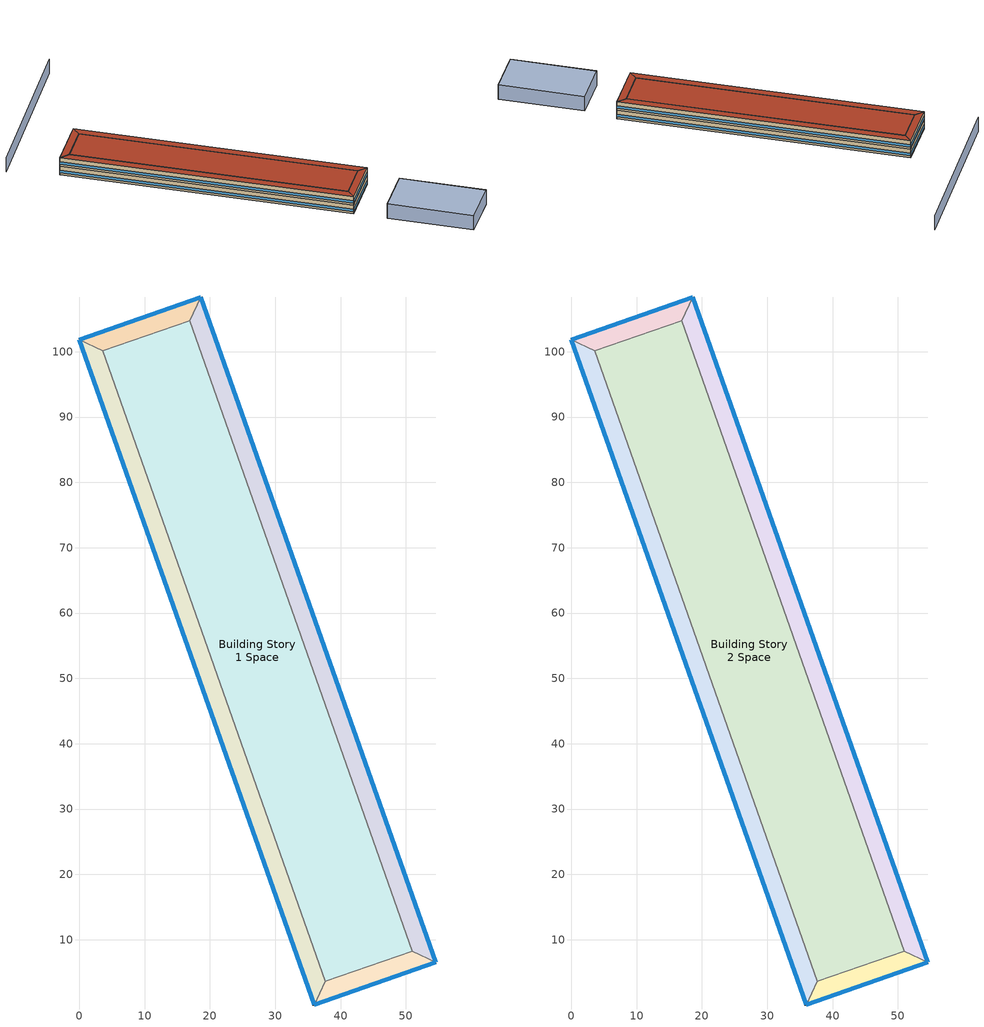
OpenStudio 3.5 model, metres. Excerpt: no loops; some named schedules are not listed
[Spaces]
Building Story 1 Space
 floor ground: 37.68,3.61 3.61,100.12 16.89,104.77 50.97,8.26 z0
 wall adiabatic (Typical Interior Wall): 3.61,100.12 37.68,3.61 50.97,8.26 16.89,104.77 3.61,100.12 z0:3.6
 ceiling adiabatic (Typical Interior Floor): 50.97,8.26 16.89,104.77 3.61,100.12 37.68,3.61 z3.6
Building Story 1 Space 1
 floor ground: 35.95,0 0,101.85 3.61,100.12 37.68,3.61 z0
 wall outside: 0,101.85 35.95,0 z0:3.6
 wall adiabatic (Typical Interior Wall): 35.95,0 37.68,3.61 3.61,100.12 0,101.85 z0:3.6
 window: 0.01,101.83 35.94,0.02 z0.76:1.84
 ceiling adiabatic (Typical Interior Ceiling): 37.68,3.61 3.61,100.12 0,101.85 35.95,0 z3.6
Building Story 1 Space 2
 floor ground: 0,101.85 18.62,108.38 16.89,104.77 3.61,100.12 z0
 wall outside: 18.62,108.38 0,101.85 z0:3.6
 wall adiabatic (Typical Interior Wall): 0,101.85 3.61,100.12 16.89,104.77 18.62,108.38 z0:3.6
 window: 18.6,108.37 0.02,101.86 z0.76:1.84
 ceiling adiabatic (Typical Interior Ceiling): 3.61,100.12 16.89,104.77 18.62,108.38 0,101.85 z3.6
Building Story 1 Space 3
 floor ground: 18.62,108.38 54.57,6.53 50.97,8.26 16.89,104.77 z0
 wall outside: 54.57,6.53 18.62,108.38 z0:3.6
 wall adiabatic (Typical Interior Wall): 18.62,108.38 16.89,104.77 50.97,8.26 54.57,6.53 z0:3.6
 window: 54.57,6.55 18.63,108.35 z0.76:1.84
 ceiling adiabatic (Typical Interior Ceiling): 16.89,104.77 50.97,8.26 54.57,6.53 18.62,108.38 z3.6
Building Story 1 Space 4
 floor ground: 54.57,6.53 35.95,0 37.68,3.61 50.97,8.26 z0
 wall outside: 35.95,0 54.57,6.53 z0:3.6
 wall adiabatic (Typical Interior Wall): 54.57,6.53 50.97,8.26 37.68,3.61 35.95,0 z0:3.6
 window: 35.98,0.01 54.55,6.52 z0.76:1.84
 ceiling adiabatic (Typical Interior Ceiling): 50.97,8.26 37.68,3.61 35.95,0 54.57,6.53 z3.6
Building Story 2 Space
 floor adiabatic (Typical Interior Floor): 37.68,3.61 3.61,100.12 16.89,104.77 50.97,8.26 z3.6
 wall adiabatic (Typical Interior Wall): 3.61,100.12 37.68,3.61 50.97,8.26 16.89,104.77 3.61,100.12 z3.6:7.2
 roof outside: 50.97,8.26 16.89,104.77 3.61,100.12 37.68,3.61 z7.2
Building Story 2 Space 1
 floor adiabatic (Typical Interior Ceiling): 35.95,0 0,101.85 3.61,100.12 37.68,3.61 z3.6
 wall outside: 0,101.85 35.95,0 z3.6:7.2
 wall adiabatic (Typical Interior Wall): 35.95,0 37.68,3.61 3.61,100.12 0,101.85 z3.6:7.2
 window: 0.01,101.83 35.94,0.02 z4.36:5.44
 roof outside: 37.68,3.61 3.61,100.12 0,101.85 35.95,0 z7.2
Building Story 2 Space 2
 floor adiabatic (Typical Interior Ceiling): 0,101.85 18.62,108.38 16.89,104.77 3.61,100.12 z3.6
 wall outside: 18.62,108.38 0,101.85 z3.6:7.2
 wall adiabatic (Typical Interior Wall): 0,101.85 3.61,100.12 16.89,104.77 18.62,108.38 z3.6:7.2
 window: 18.6,108.37 0.02,101.86 z4.36:5.44
 roof outside: 3.61,100.12 16.89,104.77 18.62,108.38 0,101.85 z7.2
Building Story 2 Space 3
 floor adiabatic (Typical Interior Ceiling): 18.62,108.38 54.57,6.53 50.97,8.26 16.89,104.77 z3.6
 wall outside: 54.57,6.53 18.62,108.38 z3.6:7.2
 wall adiabatic (Typical Interior Wall): 18.62,108.38 16.89,104.77 50.97,8.26 54.57,6.53 z3.6:7.2
 window: 54.57,6.55 18.63,108.35 z4.36:5.44
 roof outside: 16.89,104.77 50.97,8.26 54.57,6.53 18.62,108.38 z7.2
Building Story 2 Space 4
 floor adiabatic (Typical Interior Ceiling): 54.57,6.53 35.95,0 37.68,3.61 50.97,8.26 z3.6
 wall outside: 35.95,0 54.57,6.53 z3.6:7.2
 wall adiabatic (Typical Interior Wall): 54.57,6.53 50.97,8.26 37.68,3.61 35.95,0 z3.6:7.2
 window: 35.98,0.01 54.55,6.52 z4.36:5.44
 roof outside: 50.97,8.26 37.68,3.61 35.95,0 54.57,6.53 z7.2
shading: -8.92,118.97 53.82,141.47 / 39.96,-11.49 50.35,-41.68 / 50.35,-41.68 66.95,-36.01 / 66.95,-36.01 56.56,-5.82 / 56.56,-5.82 39.96,-11.49 z0:6; 66.95,-36.01 56.56,-5.82 39.96,-11.49 50.35,-41.68 z6; 50.35,-41.68 39.96,-11.49 56.56,-5.82 66.95,-36.01 z0
[Site]
Buffalo Niagara Intl Ap_NY_USA: Latitude {deg}=42.8194; Longitude {deg}=-78.8525; Time Zone {hr}=-5; Elevation {m}=53.6448; Terrain=City
[Site:WaterMainsTemperature]
Calculation Method=Correlation; Annual Average Outdoor Air Temperature {C}=8.96667; Maximum Difference In Monthly Average Outdoor Air Temperatures {deltaC}=26.2
[SizingPeriod:DesignDay] Barometric Pressure {Pa}=98769; Rain Indicator=No; Snow Indicator=No; Day of Month=21; Daylight Saving Time Indicator=No; Humidity Condition Type=Wetbulb; Dry-Bulb Temperature Range Modifier Type=DefaultMultipliers
Name | Maximum Dry-Bulb Temperature {C} | Daily Dry-Bulb Temperature Range {deltaC} | Wind Speed {m/s} | Wind Direction {deg} | Month | Day Type | Wetbulb or DewPoint at Maximum Dry-Bulb {C} | Solar Model Indicator | ASHRAE Clear Sky Optical Depth for Beam Irradiance | ASHRAE Clear Sky Optical Depth for Diffuse Irradiance | Sky Clearness
Buffalo Niagara Intl Ap Ann Clg .4% Condns DB=>MWB 1 | 30.3 | 9.3 | 5.7 | 240 | 7 | SummerDesignDay | 21.8 | ASHRAETau | 0.462 | 2.001
Buffalo Niagara Intl Ap Ann Clg .4% Condns WB=>MDB 1 | 27.8 | 9.3 | 5.7 | 240 | 7 | SummerDesignDay | 23.8 | ASHRAETau | 0.462 | 2.001
Buffalo Niagara Intl Ap Ann Htg 99.6% Condns DB 1 | -16.3 | 0 | 5.1 | 270 | 1 | WinterDesignDay | -16.3 | ASHRAEClearSky |  |  | 0
[ClimateZones]
Climate Zone Institution Name 1=ASHRAE; Climate Zone Document Name 1=ANSI/ASHRAE Standard 169; Climate Zone Document Year 1=2006; Climate Zone Value 1=6A
[Site:GroundTemperature:FCfactorMethod]
January Ground Temperature {C}=7.4; February Ground Temperature {C}=-0; March Ground Temperature {C}=-7.6; April Ground Temperature {C}=-12.6; May Ground Temperature {C}=-7.7; June Ground Temperature {C}=0.3; July Ground Temperature {C}=7; August Ground Temperature {C}=14.2; September Ground Temperature {C}=19.2; October Ground Temperature {C}=20.9; November Ground Temperature {C}=20; December Ground Temperature {C}=15.4
[Building]
restaurant_1: Nominal Floor to Floor Height {m}=3.6; Default Construction Set=Res 90.1-2013 - FullSrvRest - ASHRAE 169-2013-6A; Standards Number of Stories=2; Standards Number of Above Ground Stories=2; Standards Building Type=FullServiceRestaurant
[DefaultConstructionSet]
Res 90.1-2013 - FullSrvRest - ASHRAE 169-2013-6A: Default Exterior Surface Constructions=Default Surface Constructions 1; Default Interior Surface Constructions=Default Surface Constructions 2; Default Ground Contact Surface Constructions=Default Surface Constructions 3; Default Exterior SubSurface Constructions=Default Sub Surface Constructions 1; Default Interior SubSurface Constructions=Default Sub Surface Constructions 2; Interior Partition Construction=Typical Interior Partition
[DefaultSurfaceConstructions]
Name | Floor Construction | Wall Construction | Roof Ceiling Construction
Default Surface Constructions 1 | Typical Insulated Exterior Mass Floor R-19.61 | Typical Insulated Steel Framed Exterior Wall R-20.41 | Typical Wood Joist Attic Floor R-47.62
Default Surface Constructions 2 | Typical Interior Floor | Typical Interior Wall | Typical Interior Ceiling
Default Surface Constructions 3 | Typical Insulated Carpeted 8in Slab Floor | Typical Insulated Basement Mass Wall
[Construction]
Typical Insulated Exterior Mass Floor R-19.61: Typical Insulation R-17.04, 4 in. Normalweight Concrete Floor, Typical Carpet Pad
Typical Insulated Steel Framed Exterior Wall R-20.41: 25mm Stucco, 5/8 in. Gypsum Board, Typical Insulation R-18.23, 5/8 in. Gypsum Board
Typical Wood Joist Attic Floor R-47.62: 5/8 in. Gypsum Board, Typical Insulation R-45.98
Typical Interior Floor: 100mm Normalweight concrete floor, CP02 CARPET PAD
Typical Interior Wall: G01 13mm gypsum board, G01 13mm gypsum board
Typical Interior Ceiling: CP02 CARPET PAD, 100mm Normalweight concrete floor
Typical Insulated Carpeted 8in Slab Floor: 8 in. Normalweight Concrete Floor, Typical Carpet Pad
Typical Insulated Basement Mass Wall: 8 in. Concrete Block Basement Wall
U 0.48 SHGC 0.40 Dbl Ref-D Clr 6mm/13mm: REF D CLEAR 6MM, AIR 13MM, CLEAR 6MM
Typical Insulated Metal Door R-2.0: F08 Metal surface, Typical Insulation R-1.15
U 0.44 SHGC 0.26 Dbl Ref-B-H Clr 6mm/13mm Air: REF B CLEAR HI 6MM, AIR 13MM, CLEAR 6MM
Typical Overhead Door R-2.0: Typical Insulation R-1.15 1
Window_U_0.50_SHGC_0.40_Skylight_Frame_Width_0.430_in: Glass_2052_LayerAvg, Gap_1_W_0_0038, Glass_2027F_LayerAvg
Typical Interior Window: Clear 3mm
Typical Interior Door; Typical Interior Partition: G05 25mm wood
InteriorFurnishings 1: Std Wood 6inch 1
InteriorFurnishings 2: Std Wood 6inch 2
[Material:NoMass] Roughness=Smooth; Thermal Absorptance=0.9; Solar Absorptance=0.7
Name | Thermal Resistance {m2-K/W} | Visible Absorptance
Typical Insulation R-17.04 | 3.00072 | 0.7
Typical Carpet Pad; CP02 CARPET PAD | 0.21648 | 0.8
Typical Insulation R-18.23 | 3.21036 | 0.7
Typical Insulation R-45.98 | 8.09839 | 0.7
Typical Insulation R-1.15 | 0.202509 | 0.7
Typical Insulation R-1.15 1 | 0.202527 | 0.7
[Material] Thermal Absorptance=0.9
Name | Roughness | Thickness {m} | Conductivity {W/m-K} | Density {kg/m3} | Specific Heat {J/kg-K} | Solar Absorptance | Visible Absorptance
4 in. Normalweight Concrete Floor | MediumRough | 0.1016 | 2.31 | 2322 | 832 | 0.7 | 0.7
25mm Stucco | Smooth | 0.0254 | 0.72 | 1856 | 840 | 0.7 | 0.7
5/8 in. Gypsum Board | MediumSmooth | 0.0159 | 0.16 | 800 | 1090 | 0.7 | 0.7
100mm Normalweight concrete floor | MediumRough | 0.1016 | 2.31045 | 2322 | 832.557 | 0.7 | 0.7
G01 13mm gypsum board | Smooth | 0.0127 | 0.160031 | 800.001 | 1090.73 | 0.7 | 0.5
8 in. Normalweight Concrete Floor | MediumRough | 0.2032 | 2.31 | 2322 | 832 | 0.7 | 0.7
8 in. Concrete Block Basement Wall | MediumRough | 0.2032 | 1.326 | 1842 | 912 | 0.7 | 0.7
F08 Metal surface | Smooth | 0.0008 | 45.28 | 7824 | 500 | 0.7 | 0.7
G05 25mm wood | MediumSmooth | 0.0254 | 0.15 | 608 | 1630 | 0.5 | 0.5
Std Wood 6inch 1; Std Wood 6inch 2 | MediumSmooth | 0.15 | 0.12 | 540 | 1210 | 0.7 | 0.7
[DefaultSubSurfaceConstructions]
Name | Fixed Window Construction | Operable Window Construction | Door Construction | Glass Door Construction | Overhead Door Construction | Skylight Construction | Tubular Daylight Dome Construction | Tubular Daylight Diffuser Construction
Default Sub Surface Constructions 1 | U 0.48 SHGC 0.40 Dbl Ref-D Clr 6mm/13mm | U 0.48 SHGC 0.40 Dbl Ref-D Clr 6mm/13mm | Typical Insulated Metal Door R-2.0 | U 0.44 SHGC 0.26 Dbl Ref-B-H Clr 6mm/13mm Air | Typical Overhead Door R-2.0 | Window_U_0.50_SHGC_0.40_Skylight_Frame_Width_0.430_in | Typical Interior Window | Typical Interior Window
Default Sub Surface Constructions 2 | Typical Interior Window | Typical Interior Window | Typical Interior Door
[WindowMaterial:Glazing] Optical Data Type=SpectralAverage; Infrared Transmittance at Normal Incidence=0; Dirt Correction Factor for Solar and Visible Transmittance=1; Solar Diffusing=No
Name | Thickness {m} | Solar Transmittance at Normal Incidence | Front Side Solar Reflectance at Normal Incidence | Back Side Solar Reflectance at Normal Incidence | Visible Transmittance at Normal Incidence | Front Side Visible Reflectance at Normal Incidence | Back Side Visible Reflectance at Normal Incidence | Front Side Infrared Hemispherical Emissivity | Back Side Infrared Hemispherical Emissivity | Conductivity {W/m-K}
REF D CLEAR 6MM | 0.006 | 0.429 | 0.308 | 0.379 | 0.334 | 0.453 | 0.505 | 0.84 | 0.82 | 0.9
CLEAR 6MM | 0.006 | 0.775 | 0.071 | 0.071 | 0.881 | 0.08 | 0.08 | 0.84 | 0.84 | 0.9
REF B CLEAR HI 6MM | 0.006 | 0.24 | 0.16 | 0.32 | 0.3 | 0.16 | 0.29 | 0.84 | 0.6 | 0.9
Glass_2052_LayerAvg | 0.00837 | 0.507767 | 0.054228 | 0.0544931 | 0.586833 | 0.05805 | 0.058397 | 0.84 | 0.84 | 1
Glass_2027F_LayerAvg | 0.004 | 0.369744 | 0.470069 | 0.340935 | 0.765222 | 0.0546 | 0.073741 | 0.03675 | 0.84 | 1
Clear 3mm | 0.003 | 0.837 | 0.075 | 0.075 | 0.898 | 0.081 | 0.081 | 0.84 | 0.84 | 0.9
[WindowMaterial:Gas] Gas Type=Air
Name | Thickness {m}
AIR 13MM | 0.0127
Gap_1_W_0_0038 | 0.0038
[People:Definition] Number of People Calculation Method=People/Area; Fraction Radiant=0.3; Enable ASHRAE 55 Comfort Warnings=Yes; Mean Radiant Temperature Calculation Type=ZoneAveraged; Thermal Comfort Model Type 1=Fanger
Name | People per Space Floor Area {person/m2}
FullServiceRestaurant Dining People Definition | 0.753474
FullServiceRestaurant Kitchen People Definition | 0.0538196
[Lights:Definition] Design Level Calculation Method=Watts/Area; Fraction Radiant=0.7; Fraction Visible=0.2; Return Air Fraction=0
Name | Watts per Space Floor Area {W/m2}
FullServiceRestaurant Dining Lights Definition | 9.57988
FullServiceRestaurant Kitchen Lights Definition | 13.0243
[ElectricEquipment:Definition] Design Level Calculation Method=Watts/Area
Name | Watts per Space Floor Area {W/m2} | Fraction Latent | Fraction Radiant | Fraction Lost
FullServiceRestaurant Dining Elec Equip Definition | 64.9279 | 0.25 | 0.3 | 0
FullServiceRestaurant Kitchen Elec Equip Definition | 403.97 | 0.25 | 0.3 | 0.2
Elevator Lights 1 - pre-normalized value was 32 W. | 0.0151693 |  | 0.5
Elevator Fan 1 - pre-normalized value was 31 W. | 0.0145171 |  | 0.5
Elevator Lift Motor 1 - pre-normalized value was 16055 W. | 7.52873 | 0 | 0 | 1
[DesignSpecification:OutdoorAir] Outdoor Air Method=Sum; Outdoor Air Flow per Person {m3/s-person}=0.00353961; Outdoor Air Flow per Floor Area {m3/s-m2}=0.0009144
Blended OA; Blended OA 1
[DefaultScheduleSet]
Story Ground Blended Space Type Schedule Set; Story Top Blended Space Type Schedule Set
[GasEquipment:Definition]
FullServiceRestaurant Kitchen Gas Equip Definition: Design Level Calculation Method=Watts/Area; Watts per Space Floor Area {W/m2}=649.246; Fraction Latent=0.1; Fraction Radiant=0.2; Fraction Lost=0.7
[SpaceInfiltration:DesignFlowRate] Schedule=Always On Discrete; Design Flow Rate Calculation Method=Flow/ExteriorArea; Constant Term Coefficient=0; Temperature Term Coefficient=0; Velocity Term Coefficient=0.224; Velocity Squared Term Coefficient=0
Name | Space or SpaceType | Flow per Exterior Surface Area {m3/s-m2}
FullServiceRestaurant Dining A  - Story Ground Infiltration; FullServiceRestaurant Dining C  - Story Ground Infiltration | Story Ground Blended Space Type | 5.06057e-05
FullServiceRestaurant Dining A  - Story Top Infiltration; FullServiceRestaurant Dining B end_a - Story Top Infiltration; FullServiceRestaurant Dining B end_b - Story Top Infiltration; FullServiceRestaurant Dining C  - Story Top Infiltration | Story Top Blended Space Type | 2.38526e-05
FullServiceRestaurant Dining A end_a - Story Top Infiltration; FullServiceRestaurant Dining A end_b - Story Top Infiltration; FullServiceRestaurant Dining C end_a - Story Top Infiltration; FullServiceRestaurant Dining C end_b - Story Top Infiltration | Story Top Blended Space Type | 5.88925e-06
FullServiceRestaurant Dining A end_b - Story Ground Infiltration; FullServiceRestaurant Dining C end_b - Story Ground Infiltration; FullServiceRestaurant Kitchen A end_a - Story Ground Infiltration; FullServiceRestaurant Kitchen C end_a - Story Ground Infiltration | Story Ground Blended Space Type | 2.81956e-05
FullServiceRestaurant Dining B end_b - Story Ground Infiltration; FullServiceRestaurant Kitchen B end_a - Story Ground Infiltration | Story Ground Blended Space Type | 0.000114198
FullServiceRestaurant Kitchen A  - Story Ground Infiltration; FullServiceRestaurant Kitchen C  - Story Ground Infiltration | Story Ground Blended Space Type | 6.3592e-05
[ElectricEquipment]
Name | Electric Equipment Definition | Space or SpaceType | Schedule | Multiplier
4 Elevator Lift Motors | Elevator Lift Motor 1 - pre-normalized value was 16055 W. | Story Ground Blended Space Type | Elevator Schedule 1 | 4
4 Elevator Fans | Elevator Fan 1 - pre-normalized value was 31 W. | Story Ground Blended Space Type | Elevator Schedule 3 | 4
4 Elevator Lights | Elevator Lights 1 - pre-normalized value was 32 W. | Story Ground Blended Space Type | Elevator Schedule 2 | 4
FullServiceRestaurant Kitchen Elec Equip 1 | FullServiceRestaurant Kitchen Elec Equip Definition | Story Ground Blended Space Type | RestaurantSitDown BLDG_EQUIP_SCH | 0.5456
FullServiceRestaurant Dining Elec Equip 1 | FullServiceRestaurant Dining Elec Equip Definition | Story Ground Blended Space Type | RestaurantSitDown BLDG_EQUIP_SCH | 0.4544
FullServiceRestaurant Dining Elec Equip 2 | FullServiceRestaurant Dining Elec Equip Definition | Story Top Blended Space Type | RestaurantSitDown BLDG_EQUIP_SCH | 1
[Exterior:Lights:Definition]
Name | Design Level {W}
Parking Areas and Drives Def (W/ft^2) | 0.1
Building Facades Def (W/ft^2) | 0.15
Main Entries Def (W/ft) | 30
Other Doors Def (W/ft) | 20
[Exterior:Lights] Control Option=AstronomicalClock
Name | Exterior Lights Definition | Schedule | Multiplier
Parking Areas and Drives | Parking Areas and Drives Def (W/ft^2) | Schedule Ruleset 2 | 185927.4
Building Facades | Building Facades Def (W/ft^2) | Schedule Ruleset 1 | 6060.23
Main Entries | Main Entries Def (W/ft) | Schedule Ruleset 2 | 18.3632
Other Doors | Other Doors Def (W/ft) | Schedule Ruleset 2 | 27.5448
[ThermostatSetpoint:DualSetpoint]
Name | Heating Setpoint Temperature Schedule | Cooling Setpoint Temperature Schedule
Story Ground Blended Space Type Thermostat; Story Ground Blended Space Type Thermostat 1; Story Ground Blended Space Type Thermostat 2; Story Ground Blended Space Type Thermostat 3; Story Ground Blended Space Type Thermostat 4 | RestaurantSitDown HTGSETP_KITCHEN_SCH_NO_OPTIMUM | RestaurantSitDown CLGSETP_KITCHEN_SCH_NO_OPTIMUM
Story Top Blended Space Type Thermostat; Story Top Blended Space Type Thermostat 1; Story Top Blended Space Type Thermostat 2; Story Top Blended Space Type Thermostat 3; Story Top Blended Space Type Thermostat 4 | RestaurantSitDown HTGSETP_SCH_NO_OPTIMUM | RestaurantSitDown CLGSETP_SCH_NO_OPTIMUM
[InternalMass:Definition] Design Level Calculation Method=SurfaceArea/Area; Surface Area per Space Floor Area=2
Name | Construction
Internal Mass Definition 2 | InteriorFurnishings 1
Internal Mass Definition 3 | InteriorFurnishings 2
[InternalMass]
Name | Internal Mass Definition | Space or SpaceType | Multiplier
FullServiceRestaurant Dining C end_b - Story Top Mass; FullServiceRestaurant Dining C end_a - Story Top Mass; FullServiceRestaurant Dining A end_a - Story Top Mass; FullServiceRestaurant Dining A end_b - Story Top Mass | Internal Mass Definition 2 | Story Top Blended Space Type | 0.00980221
FullServiceRestaurant Dining B  - Story Top Mass | Internal Mass Definition 2 | Story Top Blended Space Type | 0.643184
FullServiceRestaurant Dining A  - Story Top Mass; FullServiceRestaurant Dining B end_b - Story Top Mass; FullServiceRestaurant Dining B end_a - Story Top Mass; FullServiceRestaurant Dining C  - Story Top Mass | Internal Mass Definition 2 | Story Top Blended Space Type | 0.0794017
FullServiceRestaurant Dining B end_b - Story Ground Mass; FullServiceRestaurant Kitchen B end_a - Story Ground Mass | Internal Mass Definition 2 | Story Ground Blended Space Type | 0.0794017
FullServiceRestaurant Kitchen C end_a - Story Ground Mass; FullServiceRestaurant Dining A end_b - Story Ground Mass; FullServiceRestaurant Dining C end_b - Story Ground Mass; FullServiceRestaurant Kitchen A end_a - Story Ground Mass | Internal Mass Definition 2 | Story Ground Blended Space Type | 0.00980221
FullServiceRestaurant Kitchen B  - Story Ground Mass | Internal Mass Definition 2 | Story Ground Blended Space Type | 0.358163
FullServiceRestaurant Dining C  - Story Ground Mass; FullServiceRestaurant Dining A  - Story Ground Mass | Internal Mass Definition 2 | Story Ground Blended Space Type | 0.0351862
FullServiceRestaurant Dining B  - Story Ground Mass | Internal Mass Definition 2 | Story Ground Blended Space Type | 0.285022
FullServiceRestaurant Kitchen C  - Story Ground Mass; FullServiceRestaurant Kitchen A  - Story Ground Mass | Internal Mass Definition 2 | Story Ground Blended Space Type | 0.0442155
Building Story 2 Space 1 Mass | Internal Mass Definition 3 | Building Story 2 Space 1 | 1
Building Story 2 Space 4 Mass | Internal Mass Definition 3 | Building Story 2 Space 4 | 1
Building Story 1 Space Mass | Internal Mass Definition 3 | Building Story 1 Space | 1
Building Story 2 Space 3 Mass | Internal Mass Definition 3 | Building Story 2 Space 3 | 1
Building Story 2 Space 2 Mass | Internal Mass Definition 3 | Building Story 2 Space 2 | 1
Building Story 1 Space 2 Mass | Internal Mass Definition 3 | Building Story 1 Space 2 | 1
Building Story 1 Space 4 Mass | Internal Mass Definition 3 | Building Story 1 Space 4 | 1
Building Story 1 Space 3 Mass | Internal Mass Definition 3 | Building Story 1 Space 3 | 1
Building Story 1 Space 1 Mass | Internal Mass Definition 3 | Building Story 1 Space 1 | 1
Building Story 2 Space Mass | Internal Mass Definition 3 | Building Story 2 Space | 1
[People] Number of People Schedule=RestaurantSitDown BLDG_OCC_SCH; Activity Level Schedule=RestaurantSitDown ACTIVITY_SCH; Work Efficiency Schedule=Work Efficiency Schedule; Clothing Insulation Schedule=Clothing Schedule; Air Velocity Schedule=Air Velocity Schedule
Name | People Definition | Space or SpaceType | Multiplier
FullServiceRestaurant Kitchen People 1 | FullServiceRestaurant Kitchen People Definition | Story Ground Blended Space Type | 0.5456
FullServiceRestaurant Dining People 1 | FullServiceRestaurant Dining People Definition | Story Ground Blended Space Type | 0.4544
FullServiceRestaurant Dining People 2 | FullServiceRestaurant Dining People Definition | Story Top Blended Space Type | 1
[Lights] Fraction Replaceable=1
Name | Lights Definition | Space or SpaceType | Schedule | Multiplier
FullServiceRestaurant Kitchen Lights 1 | FullServiceRestaurant Kitchen Lights Definition | Story Ground Blended Space Type | RestaurantSitDown BLDG_LIGHT_KITCHEN_SCH_2010_2013 | 0.5456
FullServiceRestaurant Dining Lights 1 | FullServiceRestaurant Dining Lights Definition | Story Ground Blended Space Type | RestaurantSitDown BLDG_LIGHT_DINING_SCH_2013 | 0.4544
FullServiceRestaurant Dining Lights 2 | FullServiceRestaurant Dining Lights Definition | Story Top Blended Space Type | RestaurantSitDown BLDG_LIGHT_DINING_SCH_2013 | 1
[GasEquipment]
FullServiceRestaurant Kitchen Gas Equip 1: Gas Equipment Definition=FullServiceRestaurant Kitchen Gas Equip Definition; Space or SpaceType=Story Ground Blended Space Type; Schedule=RestaurantSitDown Rest_GAS_EQUIP_SCH; Multiplier=0.5456
[SpaceType] Standards Building Type=FullServiceRestaurant
Name | Default Schedule Set | Design Specification Outdoor Air Object | Standards Space Type
Story Ground Blended Space Type | Story Ground Blended Space Type Schedule Set | Blended OA | Kitchen
Story Top Blended Space Type | Story Top Blended Space Type Schedule Set | Blended OA 1 | Dining
[Space]
Name | Space Type | Building Story | Thermal Zone
Building Story 1 Space | Story Ground Blended Space Type | Building Story 1 | Building Story 1 ThermalZone
Building Story 1 Space 1 | Story Ground Blended Space Type | Building Story 1 | Building Story 1 ThermalZone 1
Building Story 1 Space 2 | Story Ground Blended Space Type | Building Story 1 | Building Story 1 ThermalZone 2
Building Story 1 Space 3 | Story Ground Blended Space Type | Building Story 1 | Building Story 1 ThermalZone 3
Building Story 1 Space 4 | Story Ground Blended Space Type | Building Story 1 | Building Story 1 ThermalZone 4
Building Story 2 Space | Story Top Blended Space Type | Building Story 2 | Building Story 2 ThermalZone
Building Story 2 Space 1 | Story Top Blended Space Type | Building Story 2 | Building Story 2 ThermalZone 1
Building Story 2 Space 2 | Story Top Blended Space Type | Building Story 2 | Building Story 2 ThermalZone 2
Building Story 2 Space 3 | Story Top Blended Space Type | Building Story 2 | Building Story 2 ThermalZone 3
Building Story 2 Space 4 | Story Top Blended Space Type | Building Story 2 | Building Story 2 ThermalZone 4
[BuildingStory] Nominal Floor to Floor Height {m}=3.6
Name | Nominal Z Coordinate {m}
Building Story 1 | 3.6
Building Story 2 | 7.2
[ThermalZone] Use Ideal Air Loads=No
Name | Thermostat | Primary Daylighting Control | Fraction of Zone Controlled by Primary Daylighting Control | Secondary Daylighting Control | Fraction of Zone Controlled by Secondary Daylighting Control
Building Story 1 ThermalZone | Story Ground Blended Space Type Thermostat
Building Story 1 ThermalZone 1 | Story Ground Blended Space Type Thermostat 1 | Building Story 1 Space 1 Daylt Sensor 1 | 0.658 | Building Story 1 Space 1 Daylt Sensor 2 | 0.341
Building Story 1 ThermalZone 2 | Story Ground Blended Space Type Thermostat 2 | Building Story 1 Space 2 Daylt Sensor 1 | 0.69 | Building Story 1 Space 2 Daylt Sensor 2 | 0.309
Building Story 1 ThermalZone 3 | Story Ground Blended Space Type Thermostat 3 | Building Story 1 Space 3 Daylt Sensor 1 | 0.658 | Building Story 1 Space 3 Daylt Sensor 2 | 0.341
Building Story 1 ThermalZone 4 | Story Ground Blended Space Type Thermostat 4 | Building Story 1 Space 4 Daylt Sensor 1 | 0.69 | Building Story 1 Space 4 Daylt Sensor 2 | 0.309
Building Story 2 ThermalZone | Story Top Blended Space Type Thermostat
Building Story 2 ThermalZone 1 | Story Top Blended Space Type Thermostat 1 | Building Story 2 Space 1 Daylt Sensor 1 | 0.658 | Building Story 2 Space 1 Daylt Sensor 2 | 0.341
Building Story 2 ThermalZone 2 | Story Top Blended Space Type Thermostat 2 | Building Story 2 Space 2 Daylt Sensor 1 | 0.69 | Building Story 2 Space 2 Daylt Sensor 2 | 0.309
Building Story 2 ThermalZone 3 | Story Top Blended Space Type Thermostat 3 | Building Story 2 Space 3 Daylt Sensor 1 | 0.658 | Building Story 2 Space 3 Daylt Sensor 2 | 0.341
Building Story 2 ThermalZone 4 | Story Top Blended Space Type Thermostat 4 | Building Story 2 Space 4 Daylt Sensor 1 | 0.69 | Building Story 2 Space 4 Daylt Sensor 2 | 0.309
[Daylighting:Control] Lighting Control Type=Stepped; Minimum Input Power Fraction for Continuous Dimming Control=0.3; Minimum Light Output Fraction for Continuous Dimming Control=0.2; Number of Stepped Control Steps=3; Probability Lighting will be Reset When Needed in Manual Stepped Control=1; Maximum Allowable Discomfort Glare Index=22
Name | Space | Position X-Coordinate {m} | Position Y-Coordinate {m} | Position Z-Coordinate {m} | Illuminance Setpoint {lux}
Building Story 1 Space 1 Daylt Sensor 1 | Building Story 1 Space 1 | 19.1226 | 51.3301 | 0.762 | 375
Building Story 1 Space 1 Daylt Sensor 2 | Building Story 1 Space 1 | 20.2867 | 51.741 | 0.762 | 375
Building Story 1 Space 2 Daylt Sensor 1 | Building Story 1 Space 2 | 9.71411 | 103.965 | 0.762 | 375
Building Story 1 Space 2 Daylt Sensor 2 | Building Story 1 Space 2 | 10.1229 | 102.798 | 0.762 | 375
Building Story 1 Space 3 Daylt Sensor 1 | Building Story 1 Space 3 | 35.4522 | 57.0468 | 0.762 | 375
Building Story 1 Space 3 Daylt Sensor 2 | Building Story 1 Space 3 | 34.2881 | 56.6359 | 0.762 | 375
Building Story 1 Space 4 Daylt Sensor 1 | Building Story 1 Space 4 | 44.8607 | 4.41233 | 0.762 | 375
Building Story 1 Space 4 Daylt Sensor 2 | Building Story 1 Space 4 | 44.4519 | 5.57878 | 0.762 | 375
Building Story 2 Space 1 Daylt Sensor 1 | Building Story 2 Space 1 | 19.1226 | 51.3301 | 4.362 | 215
Building Story 2 Space 1 Daylt Sensor 2 | Building Story 2 Space 1 | 20.2867 | 51.741 | 4.362 | 215
Building Story 2 Space 2 Daylt Sensor 1 | Building Story 2 Space 2 | 9.71411 | 103.965 | 4.362 | 215
Building Story 2 Space 2 Daylt Sensor 2 | Building Story 2 Space 2 | 10.1229 | 102.798 | 4.362 | 215
Building Story 2 Space 3 Daylt Sensor 1 | Building Story 2 Space 3 | 35.4522 | 57.0468 | 4.362 | 215
Building Story 2 Space 3 Daylt Sensor 2 | Building Story 2 Space 3 | 34.2881 | 56.6359 | 4.362 | 215
Building Story 2 Space 4 Daylt Sensor 1 | Building Story 2 Space 4 | 44.8607 | 4.41233 | 4.362 | 215
Building Story 2 Space 4 Daylt Sensor 2 | Building Story 2 Space 4 | 44.4519 | 5.57878 | 4.362 | 215
[Schedule:Ruleset]
Name | Default Day Schedule | Summer Design Day Schedule | Winter Design Day Schedule
Clothing Schedule | Clothing Schedule Default Winter Clothes
Air Velocity Schedule | Air Velocity Schedule Default
Work Efficiency Schedule | Work Efficiency Schedule Default
RestaurantSitDown BLDG_OCC_SCH | RestaurantSitDown BLDG_OCC_SCH Default | RestaurantSitDown BLDG_OCC_SCH Summer Design Day | RestaurantSitDown BLDG_OCC_SCH Winter Design Day
RestaurantSitDown ACTIVITY_SCH | RestaurantSitDown ACTIVITY_SCH Default | RestaurantSitDown ACTIVITY_SCH Summer Design Day | RestaurantSitDown ACTIVITY_SCH Winter Design Day
RestaurantSitDown BLDG_LIGHT_DINING_SCH_2013 | RestaurantSitDown BLDG_LIGHT_DINING_SCH_2013 Default | RestaurantSitDown BLDG_LIGHT_DINING_SCH_2013 Summer Design Day | RestaurantSitDown BLDG_LIGHT_DINING_SCH_2013 Winter Design Day
RestaurantSitDown BLDG_EQUIP_SCH | RestaurantSitDown BLDG_EQUIP_SCH Default | RestaurantSitDown BLDG_EQUIP_SCH Summer Design Day | RestaurantSitDown BLDG_EQUIP_SCH Winter Design Day
RestaurantSitDown BLDG_LIGHT_KITCHEN_SCH_2010_2013 | RestaurantSitDown BLDG_LIGHT_KITCHEN_SCH_2010_2013 Default | RestaurantSitDown BLDG_LIGHT_KITCHEN_SCH_2010_2013 Summer Design Day | RestaurantSitDown BLDG_LIGHT_KITCHEN_SCH_2010_2013 Winter Design Day
RestaurantSitDown Rest_GAS_EQUIP_SCH | RestaurantSitDown Rest_GAS_EQUIP_SCH Default | RestaurantSitDown Rest_GAS_EQUIP_SCH Summer Design Day | RestaurantSitDown Rest_GAS_EQUIP_SCH Winter Design Day
Elevator Schedule 1 | 21 space(s) Occ Sch Default 1 | 21 space(s) Occ Sch Summer Design Day 1 | 21 space(s) Occ Sch Winter Design Day 1
Elevator Schedule 2 | 21 space(s) Occ Sch Default 2 | 21 space(s) Occ Sch Summer Design Day 2 | 21 space(s) Occ Sch Winter Design Day 2
Elevator Schedule 3 | 21 space(s) Occ Sch Default 3 | 21 space(s) Occ Sch Summer Design Day 3 | 21 space(s) Occ Sch Winter Design Day 3
Schedule Ruleset 1 | Schedule Day 17
Schedule Ruleset 2 | Schedule Day 18
RestaurantSitDown HTGSETP_SCH_NO_OPTIMUM | RestaurantSitDown HTGSETP_SCH_NO_OPTIMUM Default | RestaurantSitDown HTGSETP_SCH_NO_OPTIMUM Summer Design Day | RestaurantSitDown HTGSETP_SCH_NO_OPTIMUM Winter Design Day
RestaurantSitDown CLGSETP_SCH_NO_OPTIMUM | RestaurantSitDown CLGSETP_SCH_NO_OPTIMUM Default | RestaurantSitDown CLGSETP_SCH_NO_OPTIMUM Summer Design Day | RestaurantSitDown CLGSETP_SCH_NO_OPTIMUM Winter Design Day
RestaurantSitDown HTGSETP_KITCHEN_SCH_NO_OPTIMUM | RestaurantSitDown HTGSETP_KITCHEN_SCH_NO_OPTIMUM Default | RestaurantSitDown HTGSETP_KITCHEN_SCH_NO_OPTIMUM Summer Design Day | RestaurantSitDown HTGSETP_KITCHEN_SCH_NO_OPTIMUM Winter Design Day
RestaurantSitDown CLGSETP_KITCHEN_SCH_NO_OPTIMUM | RestaurantSitDown CLGSETP_KITCHEN_SCH_NO_OPTIMUM Default | RestaurantSitDown CLGSETP_KITCHEN_SCH_NO_OPTIMUM Summer Design Day | RestaurantSitDown CLGSETP_KITCHEN_SCH_NO_OPTIMUM Winter Design Day
[Schedule:Day]
RestaurantSitDown BLDG_OCC_SCH Default: Yes, 8, 30, 0, 9, 30, 0.05, 10, 30, 0.5, 11, 0, 0.5, 12, 0, 0.35, 13, 0, 0.2, 14, 0, 0.25, 15, 0, 0.35, 16, 0, 0.55, 16, 30, 0.05, 17, 30, 0, 24, 0, 0
RestaurantSitDown BLDG_OCC_SCH Summer Design Day; 21 space(s) Occ Sch Summer Design Day 1; 21 space(s) Occ Sch Winter Design Day 1; 21 space(s) Occ Sch Summer Design Day 2; 21 space(s) Occ Sch Winter Design Day 2; 21 space(s) Occ Sch Summer Design Day 3; 21 space(s) Occ Sch Winter Design Day 3: 24, 0, 1
RestaurantSitDown BLDG_OCC_SCH Winter Design Day; RestaurantSitDown BLDG_EQUIP_SCH Winter Design Day: 24, 0, 0
RestaurantSitDown ACTIVITY_SCH Default: Yes, 24, 0, 120
RestaurantSitDown ACTIVITY_SCH Winter Design Day; RestaurantSitDown ACTIVITY_SCH Summer Design Day: 24, 0, 120
RestaurantSitDown BLDG_EQUIP_SCH Default: Yes, 0, 30, 0.025, 1, 30, 0.0241667, 2, 30, 0.0233333, 3, 30, 0.0225, 4, 30, 0.0216667, 5, 30, 0.0208333, 6, 30, 0.02, 7, 30, 0.05, 8, 30, 0.12, 9, 30, 0.13, 10, 30, 0.15, 11, 30, 0.18, 12, 30, 0.2, 13, 30, 0.16, 14, 30, 0.09, 15, 0, 0.26, 16, 0, 0.24, 16, 15, 0.22, 16, 30, 0.03, 17, 30, 0.02, 18, 30, 0.03, 19, 30, 0.0291667, 20, 30, 0.0283333, 21, 30, 0.0275, 22, 30, 0.0266667, 23, 30, 0.0258333, 24, 0, 0.025
RestaurantSitDown BLDG_EQUIP_SCH Summer Design Day: 24, 0, 0.29
21 space(s) Occ Sch Default 1: Yes, 1, 0, 0.0183656, 2, 0, 0.0214265, 3, 0, 0.0244874, 4, 0, 0.0275483, 5, 0, 0.0306093, 6, 0, 0.0336702, 7, 0, 0.0367311, 8, 0, 0.039792, 8, 30, 0.039792, 9, 30, 0.238752, 10, 30, 0, 11, 30, 0, 12, 30, 0.238752, 13, 0, 0.039792, 14, 0, 0.19896, 15, 0, 0.238752, 16, 0, 0, 16, 30, 0.039792, 17, 30, 0, 19, 0, 0, 20, 0, 0.00306093, 21, 0, 0.00612185, 22, 0, 0.00918278, 23, 0, 0.0122437, 24, 0, 0.0153046
21 space(s) Occ Sch Default 2; 21 space(s) Occ Sch Default 3: Yes, 7, 0, 0, 9, 0, 1, 10, 0, 1, 12, 0, 0, 13, 0, 1, 14, 0, 1, 14, 30, 1, 15, 30, 1, 16, 0, 0, 17, 0, 1, 24, 0, 0
Schedule Day 17: 6, 0, 0, 24, 0, 1
Schedule Day 18: 6, 0, 0.7, 24, 0, 1
RestaurantSitDown HTGSETP_SCH_NO_OPTIMUM Default: Yes, 7, 0, 15.6, 16, 0, 21, 24, 0, 15.6
RestaurantSitDown HTGSETP_SCH_NO_OPTIMUM Summer Design Day; RestaurantSitDown HTGSETP_KITCHEN_SCH_NO_OPTIMUM Summer Design Day: 24, 0, 15.6
RestaurantSitDown HTGSETP_SCH_NO_OPTIMUM Winter Design Day: 24, 0, 21
RestaurantSitDown CLGSETP_SCH_NO_OPTIMUM Default: Yes, 7, 0, 30, 16, 0, 24, 24, 0, 30
RestaurantSitDown CLGSETP_SCH_NO_OPTIMUM Summer Design Day: 5, 0, 30, 6, 0, 26, 24, 0, 24
RestaurantSitDown CLGSETP_SCH_NO_OPTIMUM Winter Design Day; RestaurantSitDown CLGSETP_KITCHEN_SCH_NO_OPTIMUM Winter Design Day: 24, 0, 30
RestaurantSitDown HTGSETP_KITCHEN_SCH_NO_OPTIMUM Default: Yes, 7, 0, 15.6, 17, 0, 19, 24, 0, 15.6
RestaurantSitDown HTGSETP_KITCHEN_SCH_NO_OPTIMUM Winter Design Day: 24, 0, 19
RestaurantSitDown CLGSETP_KITCHEN_SCH_NO_OPTIMUM Default: Yes, 7, 0, 30, 17, 0, 26, 24, 0, 30
RestaurantSitDown CLGSETP_KITCHEN_SCH_NO_OPTIMUM Summer Design Day: 1, 0, 26, 5, 0, 30, 6, 0, 28, 24, 0, 26
[Schedule:Rule]
Schedule Rule 2: Schedule Ruleset=RestaurantSitDown BLDG_OCC_SCH; Rule Order=1; Day Schedule=RestaurantSitDown BLDG_OCC_SCH Sat Day; Apply Saturday=Yes; Date Specification Type=DateRange; Start Month=1; Start Day=1; End Month=12; End Day=31
Schedule Rule 3: Schedule Ruleset=RestaurantSitDown BLDG_OCC_SCH; Rule Order=0; Day Schedule=RestaurantSitDown BLDG_OCC_SCH Wkdy Day; Date Specification Type=DateRange; Start Month=1; Start Day=1; End Month=12; End Day=31; Apply Monday=Yes; Apply Tuesday=Yes; Apply Wednesday=Yes; Apply Thursday=Yes; Apply Friday=Yes
Schedule Rule 6: Schedule Ruleset=RestaurantSitDown BLDG_EQUIP_SCH; Rule Order=0; Day Schedule=RestaurantSitDown BLDG_EQUIP_SCH Default|Sat|Wkdy Day; Apply Saturday=Yes; Date Specification Type=DateRange; Start Month=1; Start Day=1; End Month=12; End Day=31; Apply Monday=Yes; Apply Tuesday=Yes; Apply Wednesday=Yes; Apply Thursday=Yes; Apply Friday=Yes
21 space(s) Occ Sch Sunday Rule 1: Schedule Ruleset=Elevator Schedule 1; Rule Order=0; Day Schedule=21 space(s) Occ Sch Sunday 1; Date Specification Type=DateRange; Start Month=1; Start Day=1; End Month=12; End Day=31; Apply Sunday=Yes
21 space(s) Occ Sch Saturday Rule 1: Schedule Ruleset=Elevator Schedule 1; Rule Order=1; Day Schedule=21 space(s) Occ Sch Saturday 1; Apply Saturday=Yes; Date Specification Type=DateRange; Start Month=1; Start Day=1; End Month=12; End Day=31
21 space(s) Occ Sch Sunday Rule 2: Schedule Ruleset=Elevator Schedule 2; Rule Order=0; Day Schedule=21 space(s) Occ Sch Sunday 2; Date Specification Type=DateRange; Start Month=1; Start Day=1; End Month=12; End Day=31; Apply Sunday=Yes
21 space(s) Occ Sch Saturday Rule 2: Schedule Ruleset=Elevator Schedule 2; Rule Order=1; Day Schedule=21 space(s) Occ Sch Saturday 2; Apply Saturday=Yes; Date Specification Type=DateRange; Start Month=1; Start Day=1; End Month=12; End Day=31
21 space(s) Occ Sch Sunday Rule 3: Schedule Ruleset=Elevator Schedule 3; Rule Order=0; Day Schedule=21 space(s) Occ Sch Sunday 3; Date Specification Type=DateRange; Start Month=1; Start Day=1; End Month=12; End Day=31; Apply Sunday=Yes
21 space(s) Occ Sch Saturday Rule 3: Schedule Ruleset=Elevator Schedule 3; Rule Order=1; Day Schedule=21 space(s) Occ Sch Saturday 3; Apply Saturday=Yes; Date Specification Type=DateRange; Start Month=1; Start Day=1; End Month=12; End Day=31
Schedule Rule 15: Schedule Ruleset=RestaurantSitDown HTGSETP_SCH_NO_OPTIMUM; Rule Order=0; Day Schedule=RestaurantSitDown HTGSETP_SCH_NO_OPTIMUM Default|Sat|Wkdy Day; Apply Saturday=Yes; Date Specification Type=DateRange; Start Month=1; Start Day=1; End Month=12; End Day=31; Apply Monday=Yes; Apply Tuesday=Yes; Apply Wednesday=Yes; Apply Thursday=Yes; Apply Friday=Yes
Schedule Rule 16: Schedule Ruleset=RestaurantSitDown CLGSETP_SCH_NO_OPTIMUM; Rule Order=0; Day Schedule=RestaurantSitDown CLGSETP_SCH_NO_OPTIMUM Default|Sat|Wkdy Day; Apply Saturday=Yes; Date Specification Type=DateRange; Start Month=1; Start Day=1; End Month=12; End Day=31; Apply Monday=Yes; Apply Tuesday=Yes; Apply Wednesday=Yes; Apply Thursday=Yes; Apply Friday=Yes
Schedule Rule 17: Schedule Ruleset=RestaurantSitDown HTGSETP_KITCHEN_SCH_NO_OPTIMUM; Rule Order=0; Day Schedule=RestaurantSitDown HTGSETP_KITCHEN_SCH_NO_OPTIMUM Default|Sat|Wkdy Day; Apply Saturday=Yes; Date Specification Type=DateRange; Start Month=1; Start Day=1; End Month=12; End Day=31; Apply Monday=Yes; Apply Tuesday=Yes; Apply Wednesday=Yes; Apply Thursday=Yes; Apply Friday=Yes
Schedule Rule 18: Schedule Ruleset=RestaurantSitDown CLGSETP_KITCHEN_SCH_NO_OPTIMUM; Rule Order=0; Day Schedule=RestaurantSitDown CLGSETP_KITCHEN_SCH_NO_OPTIMUM Default|Sat|Wkdy Day; Apply Saturday=Yes; Date Specification Type=DateRange; Start Month=1; Start Day=1; End Month=12; End Day=31; Apply Monday=Yes; Apply Tuesday=Yes; Apply Wednesday=Yes; Apply Thursday=Yes; Apply Friday=Yes
autogen Schedule Rule 6 1: Schedule Ruleset=RestaurantSitDown BLDG_EQUIP_SCH; Rule Order=1; Day Schedule=autogen Schedule Rule 6 1_day_sch; Apply Saturday=Yes; Date Specification Type=SpecificDates; Apply Monday=Yes; Apply Tuesday=Yes; Apply Wednesday=Yes; Apply Thursday=Yes; Apply Friday=Yes; Apply Sunday=Yes; Specific Month 1=1; Specific Day 1=7; Specific Month 2=1; Specific Day 2=14; Specific Month 3=1; Specific Day 3=21; Specific Month 4=1; Specific Day 4=28; Specific Month 5=2; Specific Day 5=4; Specific Month 6=2; Specific Day 6=11; Specific Month 7=2; Specific Day 7=18; Specific Month 8=2; Specific Day 8=25; Specific Month 9=3; Specific Day 9=4; Specific Month 10=3; Specific Day 10=11; Specific Month 11=3; Specific Day 11=18; Specific Month 12=3; Specific Day 12=25; Specific Month 13=4; Specific Day 13=1; Specific Month 14=4; Specific Day 14=8; Specific Month 15=4; Specific Day 15=15; Specific Month 16=4; Specific Day 16=22; Specific Month 17=4; Specific Day 17=29; Specific Month 18=5; Specific Day 18=6; Specific Month 19=5; Specific Day 19=13; Specific Month 20=5; Specific Day 20=20; Specific Month 21=5; Specific Day 21=27; Specific Month 22=6; Specific Day 22=3; Specific Month 23=6; Specific Day 23=10; Specific Month 24=6; Specific Day 24=17; Specific Month 25=6; Specific Day 25=24; Specific Month 26=7; Specific Day 26=1; Specific Month 27=7; Specific Day 27=8; Specific Month 28=7; Specific Day 28=15; Specific Month 29=7; Specific Day 29=22; Specific Month 30=7; Specific Day 30=29; Specific Month 31=8; Specific Day 31=5; Specific Month 32=8; Specific Day 32=12; Specific Month 33=8; Specific Day 33=19; Specific Month 34=8; Specific Day 34=26; Specific Month 35=9; Specific Day 35=2; Specific Month 36=9; Specific Day 36=9; Specific Month 37=9; Specific Day 37=16; Specific Month 38=9; Specific Day 38=23; Specific Month 39=9; Specific Day 39=30; Specific Month 40=10; Specific Day 40=7; Specific Month 41=10; Specific Day 41=14; Specific Month 42=10; Specific Day 42=21; Specific Month 43=10; Specific Day 43=28; Specific Month 44=11; Specific Day 44=4; Specific Month 45=11; Specific Day 45=11; Specific Month 46=11; Specific Day 46=18; Specific Month 47=11; Specific Day 47=25; Specific Month 48=12; Specific Day 48=2; Specific Month 49=12; Specific Day 49=9; Specific Month 50=12; Specific Day 50=16; Specific Month 51=12; Specific Day 51=23; Specific Month 52=12; Specific Day 52=30
autogen Schedule Rule 18 1: Schedule Ruleset=RestaurantSitDown CLGSETP_KITCHEN_SCH_NO_OPTIMUM; Rule Order=1; Day Schedule=autogen Schedule Rule 18 1_day_sch; Apply Saturday=Yes; Date Specification Type=SpecificDates; Apply Monday=Yes; Apply Tuesday=Yes; Apply Wednesday=Yes; Apply Thursday=Yes; Apply Friday=Yes; Apply Sunday=Yes; Specific Month 1=1; Specific Day 1=7; Specific Month 2=1; Specific Day 2=14; Specific Month 3=1; Specific Day 3=21; Specific Month 4=1; Specific Day 4=28; Specific Month 5=2; Specific Day 5=4; Specific Month 6=2; Specific Day 6=11; Specific Month 7=2; Specific Day 7=18; Specific Month 8=2; Specific Day 8=25; Specific Month 9=3; Specific Day 9=4; Specific Month 10=3; Specific Day 10=11; Specific Month 11=3; Specific Day 11=18; Specific Month 12=3; Specific Day 12=25; Specific Month 13=4; Specific Day 13=1; Specific Month 14=4; Specific Day 14=8; Specific Month 15=4; Specific Day 15=15; Specific Month 16=4; Specific Day 16=22; Specific Month 17=4; Specific Day 17=29; Specific Month 18=5; Specific Day 18=6; Specific Month 19=5; Specific Day 19=13; Specific Month 20=5; Specific Day 20=20; Specific Month 21=5; Specific Day 21=27; Specific Month 22=6; Specific Day 22=3; Specific Month 23=6; Specific Day 23=10; Specific Month 24=6; Specific Day 24=17; Specific Month 25=6; Specific Day 25=24; Specific Month 26=7; Specific Day 26=1; Specific Month 27=7; Specific Day 27=8; Specific Month 28=7; Specific Day 28=15; Specific Month 29=7; Specific Day 29=22; Specific Month 30=7; Specific Day 30=29; Specific Month 31=8; Specific Day 31=5; Specific Month 32=8; Specific Day 32=12; Specific Month 33=8; Specific Day 33=19; Specific Month 34=8; Specific Day 34=26; Specific Month 35=9; Specific Day 35=2; Specific Month 36=9; Specific Day 36=9; Specific Month 37=9; Specific Day 37=16; Specific Month 38=9; Specific Day 38=23; Specific Month 39=9; Specific Day 39=30; Specific Month 40=10; Specific Day 40=7; Specific Month 41=10; Specific Day 41=14; Specific Month 42=10; Specific Day 42=21; Specific Month 43=10; Specific Day 43=28; Specific Month 44=11; Specific Day 44=4; Specific Month 45=11; Specific Day 45=11; Specific Month 46=11; Specific Day 46=18; Specific Month 47=11; Specific Day 47=25; Specific Month 48=12; Specific Day 48=2; Specific Month 49=12; Specific Day 49=9; Specific Month 50=12; Specific Day 50=16; Specific Month 51=12; Specific Day 51=23; Specific Month 52=12; Specific Day 52=30
autogen Schedule Rule 16 1: Schedule Ruleset=RestaurantSitDown CLGSETP_SCH_NO_OPTIMUM; Rule Order=1; Day Schedule=autogen Schedule Rule 16 1_day_sch; Apply Saturday=Yes; Date Specification Type=SpecificDates; Apply Monday=Yes; Apply Tuesday=Yes; Apply Wednesday=Yes; Apply Thursday=Yes; Apply Friday=Yes; Apply Sunday=Yes; Specific Month 1=1; Specific Day 1=7; Specific Month 2=1; Specific Day 2=14; Specific Month 3=1; Specific Day 3=21; Specific Month 4=1; Specific Day 4=28; Specific Month 5=2; Specific Day 5=4; Specific Month 6=2; Specific Day 6=11; Specific Month 7=2; Specific Day 7=18; Specific Month 8=2; Specific Day 8=25; Specific Month 9=3; Specific Day 9=4; Specific Month 10=3; Specific Day 10=11; Specific Month 11=3; Specific Day 11=18; Specific Month 12=3; Specific Day 12=25; Specific Month 13=4; Specific Day 13=1; Specific Month 14=4; Specific Day 14=8; Specific Month 15=4; Specific Day 15=15; Specific Month 16=4; Specific Day 16=22; Specific Month 17=4; Specific Day 17=29; Specific Month 18=5; Specific Day 18=6; Specific Month 19=5; Specific Day 19=13; Specific Month 20=5; Specific Day 20=20; Specific Month 21=5; Specific Day 21=27; Specific Month 22=6; Specific Day 22=3; Specific Month 23=6; Specific Day 23=10; Specific Month 24=6; Specific Day 24=17; Specific Month 25=6; Specific Day 25=24; Specific Month 26=7; Specific Day 26=1; Specific Month 27=7; Specific Day 27=8; Specific Month 28=7; Specific Day 28=15; Specific Month 29=7; Specific Day 29=22; Specific Month 30=7; Specific Day 30=29; Specific Month 31=8; Specific Day 31=5; Specific Month 32=8; Specific Day 32=12; Specific Month 33=8; Specific Day 33=19; Specific Month 34=8; Specific Day 34=26; Specific Month 35=9; Specific Day 35=2; Specific Month 36=9; Specific Day 36=9; Specific Month 37=9; Specific Day 37=16; Specific Month 38=9; Specific Day 38=23; Specific Month 39=9; Specific Day 39=30; Specific Month 40=10; Specific Day 40=7; Specific Month 41=10; Specific Day 41=14; Specific Month 42=10; Specific Day 42=21; Specific Month 43=10; Specific Day 43=28; Specific Month 44=11; Specific Day 44=4; Specific Month 45=11; Specific Day 45=11; Specific Month 46=11; Specific Day 46=18; Specific Month 47=11; Specific Day 47=25; Specific Month 48=12; Specific Day 48=2; Specific Month 49=12; Specific Day 49=9; Specific Month 50=12; Specific Day 50=16; Specific Month 51=12; Specific Day 51=23; Specific Month 52=12; Specific Day 52=30
autogen Schedule Rule 17 1: Schedule Ruleset=RestaurantSitDown HTGSETP_KITCHEN_SCH_NO_OPTIMUM; Rule Order=1; Day Schedule=autogen Schedule Rule 17 1_day_sch; Apply Saturday=Yes; Date Specification Type=SpecificDates; Apply Monday=Yes; Apply Tuesday=Yes; Apply Wednesday=Yes; Apply Thursday=Yes; Apply Friday=Yes; Apply Sunday=Yes; Specific Month 1=1; Specific Day 1=7; Specific Month 2=1; Specific Day 2=14; Specific Month 3=1; Specific Day 3=21; Specific Month 4=1; Specific Day 4=28; Specific Month 5=2; Specific Day 5=4; Specific Month 6=2; Specific Day 6=11; Specific Month 7=2; Specific Day 7=18; Specific Month 8=2; Specific Day 8=25; Specific Month 9=3; Specific Day 9=4; Specific Month 10=3; Specific Day 10=11; Specific Month 11=3; Specific Day 11=18; Specific Month 12=3; Specific Day 12=25; Specific Month 13=4; Specific Day 13=1; Specific Month 14=4; Specific Day 14=8; Specific Month 15=4; Specific Day 15=15; Specific Month 16=4; Specific Day 16=22; Specific Month 17=4; Specific Day 17=29; Specific Month 18=5; Specific Day 18=6; Specific Month 19=5; Specific Day 19=13; Specific Month 20=5; Specific Day 20=20; Specific Month 21=5; Specific Day 21=27; Specific Month 22=6; Specific Day 22=3; Specific Month 23=6; Specific Day 23=10; Specific Month 24=6; Specific Day 24=17; Specific Month 25=6; Specific Day 25=24; Specific Month 26=7; Specific Day 26=1; Specific Month 27=7; Specific Day 27=8; Specific Month 28=7; Specific Day 28=15; Specific Month 29=7; Specific Day 29=22; Specific Month 30=7; Specific Day 30=29; Specific Month 31=8; Specific Day 31=5; Specific Month 32=8; Specific Day 32=12; Specific Month 33=8; Specific Day 33=19; Specific Month 34=8; Specific Day 34=26; Specific Month 35=9; Specific Day 35=2; Specific Month 36=9; Specific Day 36=9; Specific Month 37=9; Specific Day 37=16; Specific Month 38=9; Specific Day 38=23; Specific Month 39=9; Specific Day 39=30; Specific Month 40=10; Specific Day 40=7; Specific Month 41=10; Specific Day 41=14; Specific Month 42=10; Specific Day 42=21; Specific Month 43=10; Specific Day 43=28; Specific Month 44=11; Specific Day 44=4; Specific Month 45=11; Specific Day 45=11; Specific Month 46=11; Specific Day 46=18; Specific Month 47=11; Specific Day 47=25; Specific Month 48=12; Specific Day 48=2; Specific Month 49=12; Specific Day 49=9; Specific Month 50=12; Specific Day 50=16; Specific Month 51=12; Specific Day 51=23; Specific Month 52=12; Specific Day 52=30
autogen Schedule Rule 15 1: Schedule Ruleset=RestaurantSitDown HTGSETP_SCH_NO_OPTIMUM; Rule Order=1; Day Schedule=autogen Schedule Rule 15 1_day_sch; Apply Saturday=Yes; Date Specification Type=SpecificDates; Apply Monday=Yes; Apply Tuesday=Yes; Apply Wednesday=Yes; Apply Thursday=Yes; Apply Friday=Yes; Apply Sunday=Yes; Specific Month 1=1; Specific Day 1=7; Specific Month 2=1; Specific Day 2=14; Specific Month 3=1; Specific Day 3=21; Specific Month 4=1; Specific Day 4=28; Specific Month 5=2; Specific Day 5=4; Specific Month 6=2; Specific Day 6=11; Specific Month 7=2; Specific Day 7=18; Specific Month 8=2; Specific Day 8=25; Specific Month 9=3; Specific Day 9=4; Specific Month 10=3; Specific Day 10=11; Specific Month 11=3; Specific Day 11=18; Specific Month 12=3; Specific Day 12=25; Specific Month 13=4; Specific Day 13=1; Specific Month 14=4; Specific Day 14=8; Specific Month 15=4; Specific Day 15=15; Specific Month 16=4; Specific Day 16=22; Specific Month 17=4; Specific Day 17=29; Specific Month 18=5; Specific Day 18=6; Specific Month 19=5; Specific Day 19=13; Specific Month 20=5; Specific Day 20=20; Specific Month 21=5; Specific Day 21=27; Specific Month 22=6; Specific Day 22=3; Specific Month 23=6; Specific Day 23=10; Specific Month 24=6; Specific Day 24=17; Specific Month 25=6; Specific Day 25=24; Specific Month 26=7; Specific Day 26=1; Specific Month 27=7; Specific Day 27=8; Specific Month 28=7; Specific Day 28=15; Specific Month 29=7; Specific Day 29=22; Specific Month 30=7; Specific Day 30=29; Specific Month 31=8; Specific Day 31=5; Specific Month 32=8; Specific Day 32=12; Specific Month 33=8; Specific Day 33=19; Specific Month 34=8; Specific Day 34=26; Specific Month 35=9; Specific Day 35=2; Specific Month 36=9; Specific Day 36=9; Specific Month 37=9; Specific Day 37=16; Specific Month 38=9; Specific Day 38=23; Specific Month 39=9; Specific Day 39=30; Specific Month 40=10; Specific Day 40=7; Specific Month 41=10; Specific Day 41=14; Specific Month 42=10; Specific Day 42=21; Specific Month 43=10; Specific Day 43=28; Specific Month 44=11; Specific Day 44=4; Specific Month 45=11; Specific Day 45=11; Specific Month 46=11; Specific Day 46=18; Specific Month 47=11; Specific Day 47=25; Specific Month 48=12; Specific Day 48=2; Specific Month 49=12; Specific Day 49=9; Specific Month 50=12; Specific Day 50=16; Specific Month 51=12; Specific Day 51=23; Specific Month 52=12; Specific Day 52=30
[Schedule:Constant]
Always On Discrete: Value=1
